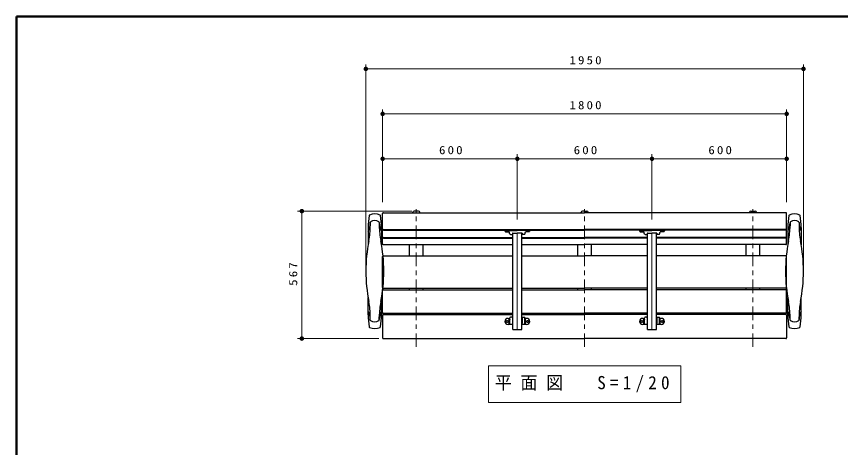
# Model space of a CAD drawing. Units: millimetres on the paper, scale 1:20. Extents: x -385 to 0, y 0 to 267.
# Drawn here: x -385 to -201.4, y 171.1 to 267 of the extents above; entities that cross this region are included whole.
import ezdxf

# ---------------------------------------------------------------- set-up
doc = ezdxf.new("R2010")
doc.units = ezdxf.units.MM
doc.linetypes.add('USER2', pattern=[6, 3, -1, 1, -1])
doc.layers.add('1_20', color=7, linetype='Continuous', lineweight=25)
doc.layers.add('LY_3', color=7, linetype='Continuous', lineweight=13)
doc.styles.add('ＭＳ ゴシック', font='')
doc.styles.get('ＭＳ ゴシック').set_extended_font_data('MS Gothic')

# ---------------------------------------------------------------- blocks, each defined once
blk = doc.blocks.new('filled_dot')
at = {"color": 0, "linetype": 'Continuous', "lineweight": -2, "const_width": 1.25}
blk.add_lwpolyline([(-0.625, 0, 1), (0.625, 0, 1)], format="xyb", close=True, dxfattribs=at)

msp = doc.modelspace()

# ---------------------------------------------------------------- linework, layer by layer
at = {"layer": '1_20', "lineweight": 13}
for p, q in [((-307.175, 211.329), (-307.175, 256.337)), ((-307.175, 255.337), (-209.675, 255.337)), ((-209.675, 211.329), (-209.675, 256.337)), ((-303.425, 225.666), (-303.425, 246.337)), ((-213.425, 225.666), (-213.425, 246.337)), ((-303.425, 245.337), (-213.425, 245.337)), ((-303.425, 235.337), (-273.425, 235.337)), ((-273.425, 221.809), (-273.425, 236.337)), ((-273.425, 235.337), (-243.425, 235.337)), ((-243.425, 221.809), (-243.425, 236.337)), ((-243.425, 235.337), (-213.425, 235.337)), ((-296.925, 223.701), (-322.425, 223.701)), ((-321.425, 195.341), (-321.425, 223.701)), ((-304.275, 195.341), (-322.425, 195.341)), ((-279.825, 189.257), (-279.825, 181.123)), ((-237.025, 189.257), (-279.825, 189.257)), ((-237.025, 181.123), (-237.025, 189.257)), ((-279.825, 181.123), (-237.025, 181.123))]:
    msp.add_line(p, q, dxfattribs=at)
at = {"layer": '1_20', "linetype": 'USER2', "lineweight": 13}
for p, q in [((-295.925, 193.475), (-295.925, 224.115)), ((-258.425, 193.475), (-258.425, 224.159)), ((-220.925, 193.475), (-220.925, 224.115))]:
    msp.add_line(p, q, dxfattribs=at)
at = {"layer": '1_20'}
for p, q in [((-303.425, 216.412), (-303.425, 223.202)), ((-303.275, 223.352), (-258.425, 223.352)), ((-296.675, 223.352), (-296.675, 223.451)), ((-295.425, 223.701), (-296.425, 223.701)), ((-295.175, 223.352), (-295.175, 223.451)), ((-259.175, 223.352), (-259.175, 223.451)), ((-258.425, 223.701), (-258.925, 223.701)), ((-258.425, 223.701), (-257.925, 223.701)), ((-213.575, 223.352), (-258.425, 223.352)), ((-257.675, 223.352), (-257.675, 223.451)), ((-221.675, 223.352), (-221.675, 223.451)), ((-221.425, 223.701), (-220.425, 223.701)), ((-220.175, 223.352), (-220.175, 223.451)), ((-213.425, 216.412), (-213.425, 223.202)), ((-303.275, 219.607), (-258.425, 219.607)), ((-303.275, 219.489), (-258.425, 219.489)), ((-213.575, 219.607), (-258.425, 219.607)), ((-213.575, 219.489), (-258.425, 219.489)), ((-303.275, 217.858), (-274.425, 217.858)), ((-303.275, 217.708), (-274.425, 217.708)), ((-272.425, 217.858), (-258.425, 217.858)), ((-272.425, 217.708), (-258.425, 217.708)), ((-244.425, 217.858), (-258.425, 217.858)), ((-244.425, 217.708), (-258.425, 217.708)), ((-213.575, 217.858), (-242.425, 217.858)), ((-213.575, 217.708), (-242.425, 217.708)), ((-303.275, 216.262), (-274.425, 216.262)), ((-297.425, 213.764), (-297.425, 216.262)), ((-294.425, 213.764), (-294.425, 216.262)), ((-272.425, 216.262), (-258.425, 216.262)), ((-259.925, 213.764), (-259.925, 216.262)), ((-244.425, 216.262), (-258.425, 216.262)), ((-256.925, 213.764), (-256.925, 216.262)), ((-213.575, 216.262), (-242.425, 216.262)), ((-222.425, 213.764), (-222.425, 216.262)), ((-219.425, 213.764), (-219.425, 216.262)), ((-303.425, 206.672), (-303.425, 213.614)), ((-303.275, 213.764), (-274.425, 213.764)), ((-272.425, 213.764), (-258.425, 213.764)), ((-244.425, 213.764), (-258.425, 213.764)), ((-213.575, 213.764), (-242.425, 213.764)), ((-213.425, 206.672), (-213.425, 213.614)), ((-303.425, 201.011), (-303.425, 206.055)), ((-303.275, 206.522), (-274.425, 206.522)), ((-303.275, 206.205), (-274.425, 206.205)), ((-297.425, 206.205), (-297.425, 206.522)), ((-294.425, 206.205), (-294.425, 206.522)), ((-272.425, 206.522), (-258.425, 206.522)), ((-272.425, 206.205), (-258.425, 206.205)), ((-259.925, 206.205), (-259.925, 206.522)), ((-244.425, 206.522), (-258.425, 206.522)), ((-244.425, 206.205), (-258.425, 206.205)), ((-256.925, 206.205), (-256.925, 206.522)), ((-213.575, 206.522), (-242.425, 206.522)), ((-213.575, 206.205), (-242.425, 206.205)), ((-222.425, 206.205), (-222.425, 206.522)), ((-219.425, 206.205), (-219.425, 206.522)), ((-213.425, 201.011), (-213.425, 206.055)), ((-303.425, 200.538), (-303.425, 195.491)), ((-303.275, 200.986), (-274.425, 200.986)), ((-303.275, 200.861), (-274.425, 200.861)), ((-303.275, 200.688), (-274.425, 200.688)), ((-297.425, 200.688), (-297.425, 200.861)), ((-294.425, 200.688), (-294.425, 200.861)), ((-272.425, 200.986), (-258.425, 200.986)), ((-272.425, 200.861), (-258.425, 200.861)), ((-272.425, 200.688), (-258.425, 200.688)), ((-259.925, 200.688), (-259.925, 200.861)), ((-244.425, 200.986), (-258.425, 200.986)), ((-244.425, 200.861), (-258.425, 200.861)), ((-244.425, 200.688), (-258.425, 200.688)), ((-256.925, 200.688), (-256.925, 200.861)), ((-213.575, 200.986), (-242.425, 200.986)), ((-213.575, 200.861), (-242.425, 200.861)), ((-213.575, 200.688), (-242.425, 200.688)), ((-222.425, 200.688), (-222.425, 200.861)), ((-219.425, 200.688), (-219.425, 200.861)), ((-213.425, 200.538), (-213.425, 195.491)), ((-303.275, 195.341), (-258.425, 195.341)), ((-213.575, 195.341), (-258.425, 195.341))]:
    msp.add_line(p, q, dxfattribs=at)
at = {"layer": '1_20', "color": 4}
for p, q in [((-306.175, 221.185), (-306.175, 220.44)), ((-304.175, 221.185), (-304.175, 220.44)), ((-212.675, 221.185), (-212.675, 220.44)), ((-210.675, 221.185), (-210.675, 220.44)), ((-306.675, 220.068), (-306.675, 216.183)), ((-303.675, 220.068), (-303.675, 216.183)), ((-276.175, 219.402), (-276.164, 219.197)), ((-276.175, 219.402), (-273.425, 219.402)), ((-276.064, 219.102), (-275.291, 219.102)), ((-275.062, 218.591), (-275.244, 219.07)), ((-274.969, 218.527), (-274.568, 218.527)), ((-274.508, 218.777), (-274.518, 218.574)), ((-274.458, 218.824), (-273.425, 218.824)), ((-274.425, 197.391), (-274.425, 218.824)), ((-270.675, 219.402), (-273.425, 219.402)), ((-272.392, 218.824), (-273.425, 218.824)), ((-272.425, 197.391), (-272.425, 218.824)), ((-272.342, 218.777), (-272.331, 218.574)), ((-271.881, 218.527), (-272.281, 218.527)), ((-271.787, 218.591), (-271.606, 219.07)), ((-270.785, 219.102), (-271.559, 219.102)), ((-270.675, 219.402), (-270.686, 219.197)), ((-246.175, 219.402), (-246.164, 219.197)), ((-246.175, 219.402), (-243.425, 219.402)), ((-246.064, 219.102), (-245.291, 219.102)), ((-245.062, 218.591), (-245.244, 219.07)), ((-244.969, 218.527), (-244.568, 218.527)), ((-244.508, 218.777), (-244.518, 218.574)), ((-244.458, 218.824), (-243.425, 218.824)), ((-244.425, 197.391), (-244.425, 218.824)), ((-240.675, 219.402), (-243.425, 219.402)), ((-242.392, 218.824), (-243.425, 218.824)), ((-242.425, 197.391), (-242.425, 218.824)), ((-242.342, 218.777), (-242.331, 218.574)), ((-241.881, 218.527), (-242.281, 218.527)), ((-241.787, 218.591), (-241.606, 219.07)), ((-240.785, 219.102), (-241.559, 219.102)), ((-240.675, 219.402), (-240.686, 219.197)), ((-213.175, 220.068), (-213.175, 216.183)), ((-210.175, 220.068), (-210.175, 216.183)), ((-306.675, 200.59), (-306.675, 204.474)), ((-303.675, 200.59), (-303.675, 204.474)), ((-213.175, 200.59), (-213.175, 204.474)), ((-210.175, 200.59), (-210.175, 204.474)), ((-306.175, 199.472), (-306.175, 200.217)), ((-304.175, 199.472), (-304.175, 200.217)), ((-212.675, 199.472), (-212.675, 200.217)), ((-210.675, 199.472), (-210.675, 200.217)), ((-275.5, 199.831), (-275.185, 199.831)), ((-274.425, 198.481), (-275.5, 198.481)), ((-275.257, 198.592), (-275.257, 199.729)), ((-275.163, 199.844), (-275.066, 200.027)), ((-275.061, 199.506), (-275.061, 199.923)), ((-274.621, 200.081), (-274.978, 200.081)), ((-274.521, 199.981), (-274.521, 198.738)), ((-274.425, 198.688), (-274.471, 198.688)), ((-272.379, 198.688), (-272.425, 198.688)), ((-271.35, 198.481), (-272.425, 198.481)), ((-272.329, 199.981), (-272.329, 198.738)), ((-272.229, 200.081), (-271.872, 200.081)), ((-271.789, 199.506), (-271.789, 199.923)), ((-271.687, 199.844), (-271.783, 200.027)), ((-271.35, 199.831), (-271.664, 199.831)), ((-271.593, 198.592), (-271.593, 199.729)), ((-245.5, 199.831), (-245.185, 199.831)), ((-244.425, 198.481), (-245.5, 198.481)), ((-245.257, 198.592), (-245.257, 199.729)), ((-245.163, 199.844), (-245.066, 200.027)), ((-245.061, 199.506), (-245.061, 199.923)), ((-244.621, 200.081), (-244.978, 200.081)), ((-244.521, 199.981), (-244.521, 198.738)), ((-244.425, 198.688), (-244.471, 198.688)), ((-242.379, 198.688), (-242.425, 198.688)), ((-241.35, 198.481), (-242.425, 198.481)), ((-242.329, 199.981), (-242.329, 198.738)), ((-242.229, 200.081), (-241.872, 200.081)), ((-241.789, 199.506), (-241.789, 199.923)), ((-241.687, 199.844), (-241.783, 200.027)), ((-241.35, 199.831), (-241.664, 199.831)), ((-241.593, 198.592), (-241.593, 199.729)), ((-274.375, 197.341), (-272.475, 197.341)), ((-244.375, 197.341), (-242.475, 197.341))]:
    msp.add_line(p, q, dxfattribs=at)
at = {"layer": '1_20', "color": 4, "lineweight": 13}
for p, q in [((-273.425, 197.341), (-273.425, 218.824)), ((-243.425, 197.341), (-243.425, 218.824))]:
    msp.add_line(p, q, dxfattribs=at)
at = {"layer": '1_20', "color": 4}
for points in [[(-275.257, 198.592), (-275.219, 198.611), (-275.184, 198.634), (-275.154, 198.661), (-275.129, 198.693), (-275.112, 198.73), (-275.1, 198.772), (-275.092, 198.821), (-275.086, 198.877), (-275.081, 198.945), (-275.077, 199.021), (-275.073, 199.102), (-275.07, 199.183), (-275.068, 199.263), (-275.066, 199.339), (-275.064, 199.408), (-275.063, 199.466), (-275.062, 199.511), (-275.061, 199.541), (-275.061, 199.552), (-275.061, 199.541), (-275.061, 199.506)], [(-271.593, 198.592), (-271.63, 198.611), (-271.665, 198.634), (-271.695, 198.661), (-271.72, 198.693), (-271.738, 198.73), (-271.75, 198.772), (-271.758, 198.821), (-271.763, 198.877), (-271.768, 198.945), (-271.773, 199.021), (-271.776, 199.102), (-271.779, 199.183), (-271.782, 199.263), (-271.784, 199.339), (-271.786, 199.408), (-271.787, 199.466), (-271.788, 199.511), (-271.788, 199.541), (-271.789, 199.552), (-271.789, 199.541), (-271.789, 199.506)], [(-245.257, 198.592), (-245.219, 198.611), (-245.184, 198.634), (-245.154, 198.661), (-245.129, 198.693), (-245.112, 198.73), (-245.1, 198.772), (-245.092, 198.821), (-245.086, 198.877), (-245.081, 198.945), (-245.077, 199.021), (-245.073, 199.102), (-245.07, 199.183), (-245.068, 199.263), (-245.066, 199.339), (-245.064, 199.408), (-245.063, 199.466), (-245.062, 199.511), (-245.061, 199.541), (-245.061, 199.552), (-245.061, 199.541), (-245.061, 199.506)], [(-241.593, 198.592), (-241.63, 198.611), (-241.665, 198.634), (-241.695, 198.661), (-241.72, 198.693), (-241.738, 198.73), (-241.75, 198.772), (-241.758, 198.821), (-241.763, 198.877), (-241.768, 198.945), (-241.773, 199.021), (-241.776, 199.102), (-241.779, 199.183), (-241.782, 199.263), (-241.784, 199.339), (-241.786, 199.408), (-241.787, 199.466), (-241.788, 199.511), (-241.788, 199.541), (-241.789, 199.552), (-241.789, 199.541), (-241.789, 199.506)]]:
    msp.add_lwpolyline(points, dxfattribs=at)
at = {"layer": '1_20', "color": 4, "lineweight": 13}
for centre in [(-275.675, 199.156), (-271.175, 199.156), (-245.675, 199.156), (-241.175, 199.156)]:
    msp.add_circle(centre, 0.225, dxfattribs=at)
at = {"layer": '1_20', "color": 4}
for centre in [(-275.675, 199.156), (-271.175, 199.156), (-245.675, 199.156), (-241.175, 199.156)]:
    msp.add_circle(centre, 0.2, dxfattribs=at)
for centre, radius, start, end in [((-292.773, 220.068), 13.902, 169.05833, 180), ((-306.275, 222.678), 0.15, 116.11733, 169.05833), ((-305.175, 220.434), 2.649, 63.88267, 116.11733), ((-304.075, 222.678), 0.15, 10.94167, 63.88267), ((-317.577, 220.068), 13.902, 0, 10.94167), ((-199.273, 220.068), 13.902, 169.05833, 180), ((-212.775, 222.678), 0.15, 116.11733, 169.05833), ((-211.675, 220.434), 2.649, 63.88267, 116.11733), ((-210.575, 222.678), 0.15, 10.94167, 63.88267), ((-224.077, 220.068), 13.902, 0, 10.94167), ((-309.98, 221.089), 3.805, 330.87712, 0), ((-323.273, 220.44), 17.098, 348.70424, 0), ((-306.025, 221.185), 0.15, 122.77908, 180), ((-305.175, 219.865), 1.72, 57.22092, 122.77908), ((-304.325, 221.185), 0.15, 0, 57.22092), ((-300.37, 221.089), 3.805, 180, 209.12288), ((-287.076, 220.44), 17.098, 180, 191.29576), ((-216.48, 221.089), 3.805, 330.87712, 0), ((-229.773, 220.44), 17.098, 348.70424, 0), ((-212.525, 221.185), 0.15, 122.77908, 180), ((-211.675, 219.865), 1.72, 57.22092, 122.77908), ((-210.825, 221.185), 0.15, 0, 57.22092), ((-206.87, 221.089), 3.805, 180, 209.12288), ((-193.576, 220.44), 17.098, 180, 191.29576), ((-276.064, 219.202), 0.1, 183, 270), ((-275.291, 219.052), 0.05, 20.79686, 90), ((-274.969, 218.627), 0.1, 200.79686, 270), ((-274.568, 218.577), 0.05, 270, 357), ((-274.458, 218.774), 0.05, 90, 177), ((-272.392, 218.774), 0.05, 3, 90), ((-272.281, 218.577), 0.05, 183, 270), ((-271.881, 218.627), 0.1, 270, 339.20314), ((-271.559, 219.052), 0.05, 90, 159.20314), ((-270.785, 219.202), 0.1, 270, 357), ((-246.064, 219.202), 0.1, 183, 270), ((-245.291, 219.052), 0.05, 20.79686, 90), ((-244.969, 218.627), 0.1, 200.79686, 270), ((-244.568, 218.577), 0.05, 270, 357), ((-244.458, 218.774), 0.05, 90, 177), ((-242.392, 218.774), 0.05, 3, 90), ((-242.281, 218.577), 0.05, 183, 270), ((-241.881, 218.627), 0.1, 270, 339.20314), ((-241.559, 219.052), 0.05, 90, 159.20314), ((-240.785, 219.202), 0.1, 270, 357), ((-272.649, 210.329), 34.526, 168.70424, 191.29576), ((-337.7, 210.329), 34.526, 348.70424, 11.29576), ((-179.149, 210.329), 34.526, 168.70424, 191.29576), ((-244.2, 210.329), 34.526, 348.70424, 11.29576), ((-323.273, 200.217), 17.098, 0, 11.29576), ((-287.076, 200.217), 17.098, 168.70424, 180), ((-229.773, 200.217), 17.098, 0, 11.29576), ((-193.576, 200.217), 17.098, 168.70424, 180), ((-292.773, 200.59), 13.902, 180, 190.94167), ((-309.98, 199.568), 3.805, 0, 29.12288), ((-300.37, 199.568), 3.805, 150.87712, 180), ((-317.577, 200.59), 13.902, 349.05833, 0), ((-199.273, 200.59), 13.902, 180, 190.94167), ((-216.48, 199.568), 3.805, 0, 29.12288), ((-206.87, 199.568), 3.805, 150.87712, 180), ((-224.077, 200.59), 13.902, 349.05833, 0), ((-306.025, 199.472), 0.15, 180, 237.22092), ((-305.175, 200.792), 1.72, 237.22092, 302.77908), ((-304.325, 199.472), 0.15, 302.77908, 0), ((-275.5, 199.156), 0.675, 90, 270), ((-275.185, 199.856), 0.025, 270, 332.13251), ((-274.978, 199.981), 0.1, 90, 152.13251), ((-274.621, 199.981), 0.1, 0, 90), ((-274.471, 198.738), 0.05, 179.99999, 270), ((-272.379, 198.738), 0.05, 270, 0), ((-272.229, 199.981), 0.1, 90, 180), ((-271.872, 199.981), 0.1, 27.86749, 90), ((-271.664, 199.856), 0.025, 207.86749, 270), ((-271.35, 199.156), 0.675, 270, 90), ((-245.5, 199.156), 0.675, 90, 270), ((-245.185, 199.856), 0.025, 270, 332.13251), ((-244.978, 199.981), 0.1, 90, 152.13251), ((-244.621, 199.981), 0.1, 0, 90), ((-244.471, 198.738), 0.05, 179.99999, 270), ((-242.379, 198.738), 0.05, 270, 0), ((-242.229, 199.981), 0.1, 90, 180), ((-241.872, 199.981), 0.1, 27.86749, 90), ((-241.664, 199.856), 0.025, 207.86749, 270), ((-241.35, 199.156), 0.675, 270, 90), ((-212.525, 199.472), 0.15, 180, 237.22092), ((-211.675, 200.792), 1.72, 237.22092, 302.77908), ((-210.825, 199.472), 0.15, 302.77908, 0), ((-306.275, 197.979), 0.15, 190.94167, 243.88267), ((-305.175, 200.223), 2.649, 243.88267, 296.11733), ((-304.075, 197.979), 0.15, 296.11733, 349.05833), ((-274.375, 197.391), 0.05, 180, 270), ((-272.475, 197.391), 0.05, 270, 0), ((-244.375, 197.391), 0.05, 180, 270), ((-242.475, 197.391), 0.05, 270, 0), ((-212.775, 197.979), 0.15, 190.94167, 243.88267), ((-211.675, 200.223), 2.649, 243.88267, 296.11733), ((-210.575, 197.979), 0.15, 296.11733, 349.05833)]:
    msp.add_arc(centre, radius, start, end, dxfattribs=at)
at = {"layer": '1_20'}
for centre, radius, start, end in [((-303.275, 223.202), 0.15, 90, 180), ((-296.425, 223.451), 0.25, 90, 180), ((-295.425, 223.451), 0.25, 0, 90), ((-258.925, 223.451), 0.25, 90, 180), ((-257.925, 223.451), 0.25, 0, 90), ((-221.425, 223.451), 0.25, 90, 180), ((-220.425, 223.451), 0.25, 0, 90), ((-213.575, 223.202), 0.15, 0, 90), ((-303.275, 219.757), 0.15, 180, 270), ((-303.275, 219.639), 0.15, 180, 270), ((-213.575, 219.757), 0.15, 270, 0), ((-213.575, 219.639), 0.15, 270, 0), ((-303.275, 218.008), 0.15, 180, 270), ((-303.275, 217.858), 0.15, 180, 270), ((-213.575, 218.008), 0.15, 270, 0), ((-213.575, 217.858), 0.15, 270, 0), ((-303.275, 216.412), 0.15, 180, 270), ((-213.575, 216.412), 0.15, 270, 0), ((-303.275, 213.614), 0.15, 90, 180), ((-213.575, 213.614), 0.15, 0, 90), ((-303.275, 206.672), 0.15, 180, 270), ((-303.275, 206.055), 0.15, 90, 180), ((-213.575, 206.672), 0.15, 270, 0), ((-213.575, 206.055), 0.15, 0, 90), ((-303.275, 201.136), 0.15, 180, 270), ((-303.275, 201.011), 0.15, 180, 270), ((-303.275, 200.538), 0.15, 90, 180), ((-213.575, 201.136), 0.15, 270, 0), ((-213.575, 201.011), 0.15, 270, 0), ((-213.575, 200.538), 0.15, 0, 90), ((-303.275, 195.491), 0.15, 180, 270), ((-213.575, 195.491), 0.15, 270, 0)]:
    msp.add_arc(centre, radius, start, end, dxfattribs=at)
at = {"layer": 'LY_3', "lineweight": 50}
for p, q in [((-385, 267), (-385, 0)), ((0, 267), (-385, 267))]:
    msp.add_line(p, q, dxfattribs=at)

# ---------------------------------------------------------------- block references
at = {"layer": '1_20', "lineweight": 13, "xscale": 0.4, "yscale": 0.4}
for p in [(-307.175, 255.337), (-303.425, 245.337), (-303.425, 235.337), (-273.425, 235.337), (-243.425, 235.337)]:
    msp.add_blockref('filled_dot', p, dxfattribs=at)
for p, rotation in [((-209.675, 255.337), 180), ((-213.425, 245.337), 180), ((-273.425, 235.337), 180), ((-243.425, 235.337), 180), ((-213.425, 235.337), 180), ((-321.425, 223.701), 270), ((-321.425, 195.341), 90)]:
    msp.add_blockref('filled_dot', p, dxfattribs=dict(at, rotation=rotation))

# ---------------------------------------------------------------- texts
at = {"layer": '1_20', "style": 'ＭＳ ゴシック'}
for s, insert, char_height, attachment_point in [('\\T1.33;\\W1.15;1950', (-258.001, 256.337), 1.833, 8), ('\\T1.33;\\W1.15;1800', (-258.004, 246.337), 1.833, 8), ('\\T1.33;\\W1.15;600', (-288.008, 236.337), 1.833, 8), ('\\T1.33;\\W1.15;600', (-258.008, 236.337), 1.833, 8), ('\\T1.33;\\W1.15;600', (-228.008, 236.337), 1.833, 8), ('\\T1.5;\\W0.95;平面図\u3000S=1/20', (-278.425, 185.19), 2.933, 4)]:
    msp.add_mtext(s, dxfattribs=dict(at, insert=insert, char_height=char_height, attachment_point=attachment_point))
at = {"layer": '1_20', "insert": (-322.425, 209.937), "char_height": 1.833, "attachment_point": 8, "rotation": 90, "style": 'ＭＳ ゴシック'}
msp.add_mtext('\\T1.33;\\W1.15;567', dxfattribs=at)

doc.saveas('drawing.dxf')
